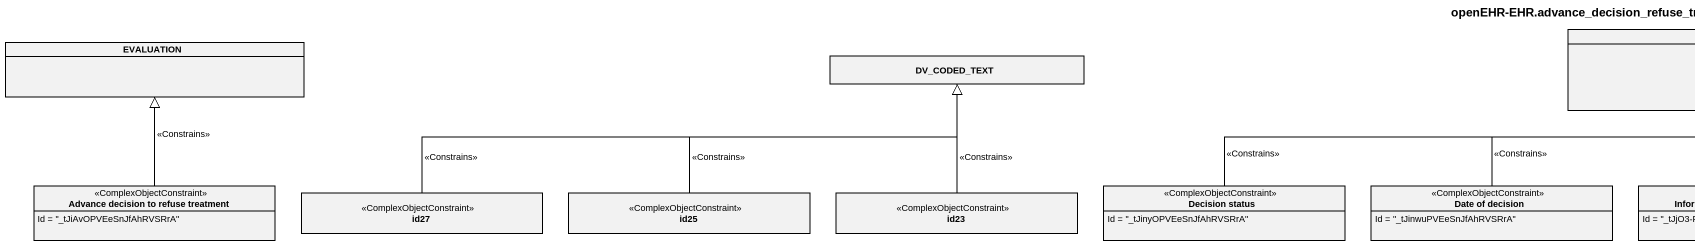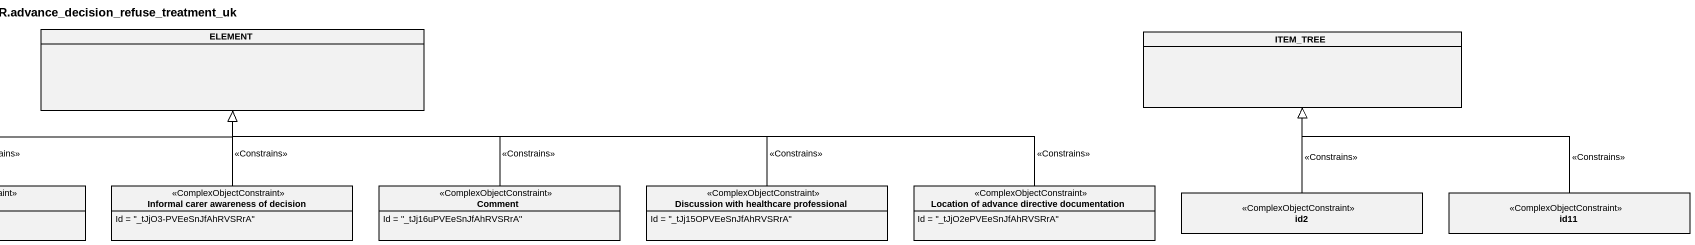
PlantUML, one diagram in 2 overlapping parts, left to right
@startuml
title openEHR-EHR.advance_decision_refuse_treatment_uk
hide circle
hide empty members
class ELEMENT
class ITEM_TREE
class EVALUATION
class DV_CODED_TEXT
class "Advance decision to refuse treatment" as Advance_decision_to_refuse <<ComplexObjectConstraint>> {
  Id = "_tJiAvOPVEeSnJfAhRVSRrA"
}
class id27 <<ComplexObjectConstraint>>
class id25 <<ComplexObjectConstraint>>
class id23 <<ComplexObjectConstraint>>
class "Decision status" as Decision_status <<ComplexObjectConstraint>> {
  Id = "_tJinyOPVEeSnJfAhRVSRrA"
}
class "Date of decision" as Date_of_decision <<ComplexObjectConstraint>> {
  Id = "_tJinwuPVEeSnJfAhRVSRrA"
}
class "Informal carer awareness of decision" as Informal_carer_awareness_of <<ComplexObjectConstraint>> {
  Id = "_tJjO3-PVEeSnJfAhRVSRrA"
}
class Comment <<ComplexObjectConstraint>> {
  Id = "_tJj16uPVEeSnJfAhRVSRrA"
}
class "Discussion with healthcare professional" as Discussion_with_healthcare <<ComplexObjectConstraint>> {
  Id = "_tJj15OPVEeSnJfAhRVSRrA"
}
class "Location of advance directive documentation" as Location_of_advance <<ComplexObjectConstraint>> {
  Id = "_tJjO2ePVEeSnJfAhRVSRrA"
}
class id2 <<ComplexObjectConstraint>>
class id11 <<ComplexObjectConstraint>>
Advance_decision_to_refuse -up-|> EVALUATION : <<Constrains>>
id27 -right-|> DV_CODED_TEXT : <<Constrains>>
id25 -right-|> DV_CODED_TEXT : <<Constrains>>
id23 -up-|> DV_CODED_TEXT : <<Constrains>>
Decision_status -right-|> ELEMENT : <<Constrains>>
Date_of_decision -right-|> ELEMENT : <<Constrains>>
Informal_carer_awareness_of -up-|> ELEMENT : <<Constrains>>
Comment -left-|> ELEMENT : <<Constrains>>
Discussion_with_healthcare -left-|> ELEMENT : <<Constrains>>
Location_of_advance -left-|> ELEMENT : <<Constrains>>
id2 -up-|> ITEM_TREE : <<Constrains>>
id11 -left-|> ITEM_TREE : <<Constrains>>
@enduml
